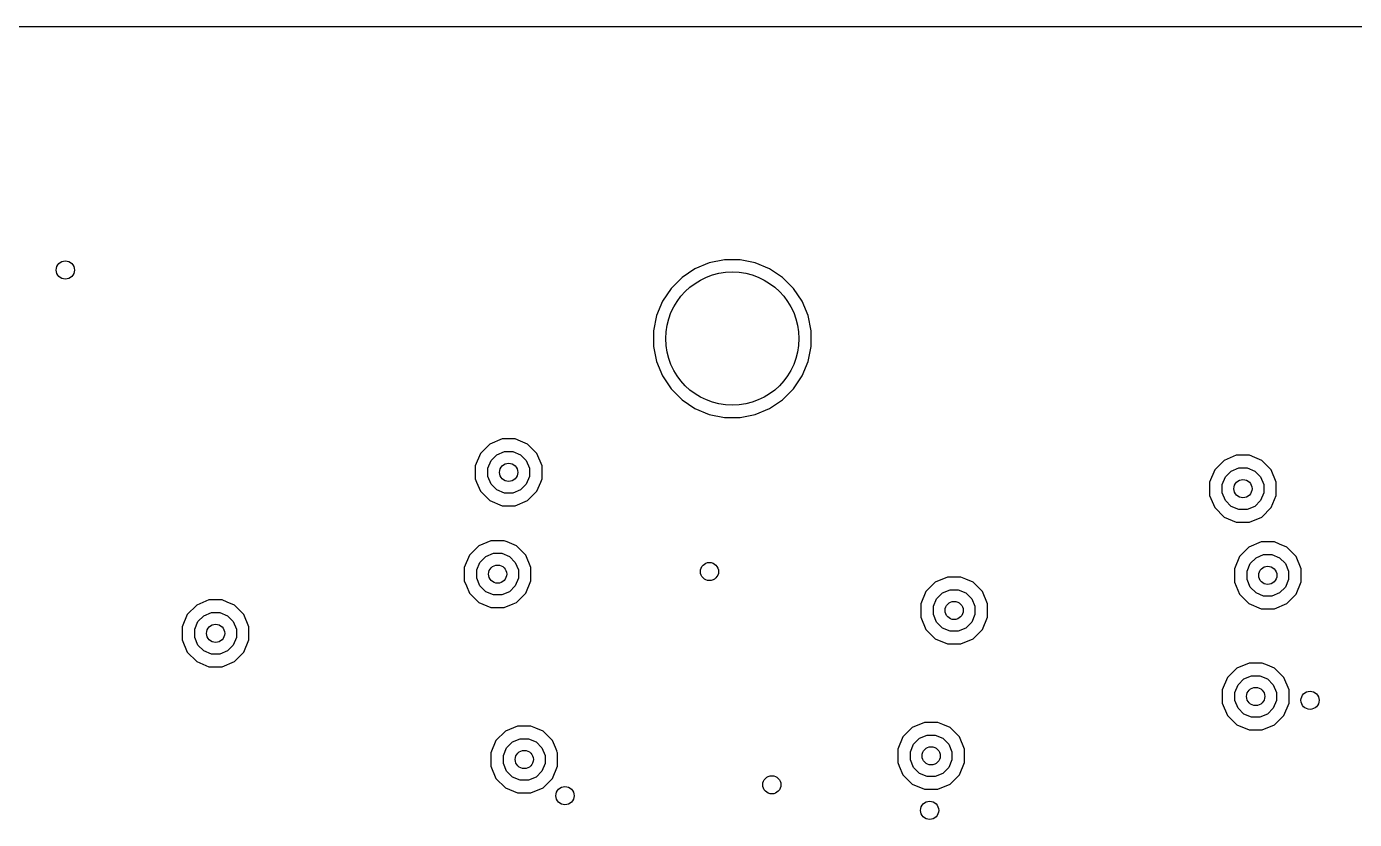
# Model space of a CAD drawing. Extents: x 114.9 to 199.6, y -137.1 to -76.7.
# Drawn here: x 178.52 to 189.49, y -83.19 to -76.65 of the extents above; entities that cross this region are included whole.
import ezdxf

# ---------------------------------------------------------------- set-up
doc = ezdxf.new("R2010")
doc.units = 0
doc.layers.add('BLACK', color=7, linetype='CONTINUOUS')

msp = doc.modelspace()

# ---------------------------------------------------------------- linework, layer by layer
at = {"layer": 'BLACK', "linetype": 'CONTINUOUS'}
for p, q in [((115.67417, -76.6505), (198.78583, -76.6505)), ((184.158257, -78.600498), (184.039874, -78.649534)), ((184.158262, -78.600497), (184.158257, -78.600498)), ((184.283927, -78.5755), (184.158262, -78.600497)), ((184.283931, -78.5755), (184.283927, -78.5755)), ((184.412069, -78.5755), (184.283931, -78.5755)), ((184.412072, -78.5755), (184.412069, -78.5755)), ((184.537737, -78.600497), (184.412072, -78.5755)), ((184.537742, -78.600498), (184.537737, -78.600497)), ((184.537744, -78.600499), (184.537742, -78.600498)), ((184.656127, -78.649535), (184.537744, -78.600499)), ((183.933331, -78.720723), (183.842723, -78.811331)), ((184.039874, -78.649534), (183.933331, -78.720723)), ((184.762669, -78.720724), (184.656127, -78.649535)), ((184.853276, -78.811331), (184.762669, -78.720724)), ((183.842723, -78.811331), (183.771534, -78.917874)), ((184.924465, -78.917873), (184.853276, -78.811331)), ((183.771534, -78.917874), (183.722498, -79.036257)), ((184.973501, -79.036256), (184.924465, -78.917873)), ((183.722497, -79.036262), (183.6975, -79.161927)), ((183.722498, -79.036257), (183.722497, -79.036262)), ((184.9985, -79.161931), (184.973501, -79.036256)), ((183.6975, -79.161927), (183.6975, -79.290072)), ((184.9985, -79.290069), (184.9985, -79.161931)), ((183.6975, -79.290072), (183.722497, -79.415737)), ((184.973501, -79.415744), (184.9985, -79.290069)), ((183.722497, -79.415737), (183.722498, -79.415742)), ((183.722498, -79.415742), (183.722499, -79.415744)), ((183.722499, -79.415744), (183.771535, -79.534127)), ((184.924465, -79.534127), (184.973501, -79.415744)), ((183.771535, -79.534127), (183.842724, -79.640669)), ((184.853276, -79.640669), (184.924465, -79.534127)), ((183.842724, -79.640669), (183.933331, -79.731276)), ((184.762669, -79.731276), (184.853276, -79.640669)), ((183.933331, -79.731276), (184.039873, -79.802465)), ((184.039873, -79.802465), (184.158256, -79.851501)), ((184.537744, -79.851501), (184.656127, -79.802465)), ((184.656127, -79.802465), (184.762669, -79.731276)), ((184.158256, -79.851501), (184.283931, -79.8765)), ((184.283931, -79.8765), (184.412069, -79.8765)), ((184.412069, -79.8765), (184.537744, -79.851501)), ((182.34494, -80.096444), (182.267444, -80.17394)), ((182.446198, -80.0545), (182.34494, -80.096444)), ((182.403775, -80.184493), (182.466859, -80.158363)), ((182.4462, -80.0545), (182.446198, -80.0545)), ((182.5558, -80.0545), (182.4462, -80.0545)), ((182.466859, -80.158363), (182.535141, -80.158363)), ((182.535141, -80.158363), (182.598225, -80.184493)), ((182.555801, -80.0545), (182.5558, -80.0545)), ((182.597744, -80.071874), (182.555801, -80.0545)), ((182.657058, -80.096443), (182.597744, -80.071874)), ((182.657059, -80.096444), (182.657058, -80.096443)), ((182.657061, -80.096445), (182.657059, -80.096444)), ((182.734555, -80.173939), (182.657061, -80.096445)), ((182.267444, -80.17394), (182.2255, -80.275198)), ((182.329363, -80.295859), (182.355493, -80.232775)), ((182.355493, -80.232775), (182.403775, -80.184493)), ((182.598225, -80.184493), (182.646507, -80.232775)), ((182.646507, -80.232775), (182.672637, -80.295859)), ((182.734555, -80.17394), (182.734555, -80.173939)), ((182.734557, -80.173942), (182.734555, -80.17394)), ((182.7765, -80.2752), (182.734557, -80.173942)), ((188.40894, -80.231444), (188.331444, -80.30894)), ((188.510198, -80.1895), (188.40894, -80.231444)), ((188.5102, -80.1895), (188.510198, -80.1895)), ((188.6198, -80.1895), (188.5102, -80.1895)), ((188.619801, -80.1895), (188.6198, -80.1895)), ((188.661744, -80.206874), (188.619801, -80.1895)), ((188.721058, -80.231443), (188.661744, -80.206874)), ((188.721059, -80.231444), (188.721058, -80.231443)), ((188.721061, -80.231445), (188.721059, -80.231444)), ((188.798555, -80.308939), (188.721061, -80.231445)), ((182.2255, -80.275198), (182.2255, -80.384801)), ((182.329363, -80.364141), (182.329363, -80.295859)), ((182.355493, -80.427225), (182.329363, -80.364141)), ((182.672637, -80.364141), (182.646507, -80.427225)), ((182.672637, -80.295859), (182.672637, -80.364141)), ((182.7765, -80.3848), (182.7765, -80.2752)), ((188.331444, -80.30894), (188.2895, -80.410198)), ((188.393363, -80.430859), (188.419493, -80.367775)), ((188.419493, -80.367775), (188.467775, -80.319493)), ((188.467775, -80.319493), (188.530859, -80.293363)), ((188.530859, -80.293363), (188.599141, -80.293363)), ((188.599141, -80.293363), (188.662225, -80.319493)), ((188.662225, -80.319493), (188.710507, -80.367775)), ((188.710507, -80.367775), (188.736637, -80.430859)), ((188.798555, -80.30894), (188.798555, -80.308939)), ((188.798557, -80.308942), (188.798555, -80.30894)), ((188.8405, -80.4102), (188.798557, -80.308942)), ((182.2255, -80.384801), (182.23602, -80.410198)), ((182.23602, -80.410198), (182.267443, -80.486058)), ((182.267443, -80.486058), (182.267444, -80.486059)), ((182.267444, -80.486059), (182.267445, -80.486061)), ((182.267445, -80.486061), (182.344939, -80.563555)), ((182.403775, -80.475507), (182.355493, -80.427225)), ((182.466859, -80.501637), (182.403775, -80.475507)), ((182.598225, -80.475507), (182.535141, -80.501637)), ((182.646507, -80.427225), (182.598225, -80.475507)), ((182.657061, -80.563555), (182.734555, -80.486061)), ((182.734555, -80.48606), (182.734557, -80.486058)), ((182.734555, -80.486061), (182.734555, -80.48606)), ((182.734557, -80.486058), (182.76598, -80.410198)), ((182.76598, -80.410198), (182.7765, -80.3848)), ((188.2895, -80.410198), (188.2895, -80.4102)), ((188.2895, -80.4102), (188.2895, -80.5198)), ((188.393363, -80.499141), (188.393363, -80.430859)), ((188.736637, -80.430859), (188.736637, -80.499141)), ((188.8405, -80.5198), (188.8405, -80.4102)), ((182.344939, -80.563555), (182.34494, -80.563555)), ((182.34494, -80.563555), (182.344942, -80.563557)), ((182.344942, -80.563557), (182.4462, -80.6055)), ((182.535141, -80.501637), (182.466859, -80.501637)), ((182.5558, -80.6055), (182.657058, -80.563557)), ((182.657058, -80.563557), (182.65706, -80.563555)), ((182.65706, -80.563555), (182.657061, -80.563555)), ((188.2895, -80.5198), (188.331443, -80.621058)), ((188.419493, -80.562225), (188.393363, -80.499141)), ((188.467775, -80.610507), (188.419493, -80.562225)), ((188.710507, -80.562225), (188.662225, -80.610507)), ((188.736637, -80.499141), (188.710507, -80.562225)), ((188.798557, -80.621058), (188.8405, -80.5198)), ((182.4462, -80.6055), (182.446202, -80.6055)), ((182.446202, -80.6055), (182.555798, -80.6055)), ((182.555798, -80.6055), (182.5558, -80.6055)), ((188.331443, -80.621058), (188.331444, -80.621059)), ((188.331444, -80.621059), (188.331445, -80.621061)), ((188.331445, -80.621061), (188.408939, -80.698555)), ((188.408939, -80.698555), (188.40894, -80.698555)), ((188.40894, -80.698555), (188.408942, -80.698557)), ((188.408942, -80.698557), (188.5102, -80.7405)), ((188.530859, -80.636637), (188.467775, -80.610507)), ((188.599141, -80.636637), (188.530859, -80.636637)), ((188.662225, -80.610507), (188.599141, -80.636637)), ((188.6198, -80.7405), (188.721058, -80.698557)), ((188.721058, -80.698557), (188.72106, -80.698555)), ((188.72106, -80.698555), (188.721061, -80.698555)), ((188.721061, -80.698555), (188.798555, -80.621061)), ((188.798555, -80.62106), (188.798557, -80.621058)), ((188.798555, -80.621061), (188.798555, -80.62106)), ((188.5102, -80.7405), (188.510202, -80.7405)), ((188.510202, -80.7405), (188.619798, -80.7405)), ((188.619798, -80.7405), (188.6198, -80.7405)), ((182.355198, -80.8945), (182.25394, -80.936444)), ((182.3552, -80.8945), (182.355198, -80.8945)), ((182.4648, -80.8945), (182.3552, -80.8945)), ((182.464801, -80.8945), (182.4648, -80.8945)), ((182.488942, -80.9045), (182.464801, -80.8945)), ((182.566058, -80.936443), (182.488942, -80.9045)), ((188.715198, -80.9045), (188.61394, -80.946444)), ((188.7152, -80.9045), (188.715198, -80.9045)), ((188.8248, -80.9045), (188.7152, -80.9045)), ((188.824801, -80.9045), (188.8248, -80.9045)), ((188.866744, -80.921874), (188.824801, -80.9045)), ((188.926058, -80.946443), (188.866744, -80.921874)), ((182.176444, -81.01394), (182.1345, -81.115198)), ((182.25394, -80.936444), (182.176444, -81.01394)), ((182.264493, -81.072775), (182.312775, -81.024493)), ((182.312775, -81.024493), (182.375859, -80.998363)), ((182.375859, -80.998363), (182.444141, -80.998363)), ((182.444141, -80.998363), (182.507225, -81.024493)), ((182.507225, -81.024493), (182.555507, -81.072775)), ((182.566059, -80.936444), (182.566058, -80.936443)), ((182.566061, -80.936445), (182.566059, -80.936444)), ((182.643555, -81.013939), (182.566061, -80.936445)), ((182.643555, -81.01394), (182.643555, -81.013939)), ((182.643557, -81.013942), (182.643555, -81.01394)), ((182.6855, -81.1152), (182.643557, -81.013942)), ((188.536444, -81.02394), (188.4945, -81.125198)), ((188.61394, -80.946444), (188.536444, -81.02394)), ((188.624493, -81.082775), (188.672775, -81.034493)), ((188.672775, -81.034493), (188.735859, -81.008363)), ((188.735859, -81.008363), (188.804141, -81.008363)), ((188.804141, -81.008363), (188.867225, -81.034493)), ((188.867225, -81.034493), (188.915507, -81.082775)), ((188.926059, -80.946444), (188.926058, -80.946443)), ((188.926061, -80.946445), (188.926059, -80.946444)), ((189.003555, -81.023939), (188.926061, -80.946445)), ((189.003555, -81.02394), (189.003555, -81.023939)), ((189.003557, -81.023942), (189.003555, -81.02394)), ((189.0455, -81.1252), (189.003557, -81.023942)), ((182.1345, -81.115198), (182.1345, -81.224801)), ((182.238363, -81.135859), (182.264493, -81.072775)), ((182.238363, -81.204141), (182.238363, -81.135859)), ((182.555507, -81.072775), (182.581637, -81.135859)), ((182.581637, -81.135859), (182.581637, -81.204141)), ((182.6855, -81.125198), (182.6855, -81.1152)), ((182.6855, -81.2248), (182.6855, -81.125198)), ((188.4945, -81.125198), (188.4945, -81.234801)), ((188.598363, -81.145859), (188.624493, -81.082775)), ((188.915507, -81.082775), (188.941637, -81.145859)), ((189.0455, -81.2348), (189.0455, -81.1252)), ((182.1345, -81.224801), (182.151874, -81.266744)), ((182.264493, -81.267225), (182.238363, -81.204141)), ((182.581637, -81.204141), (182.555507, -81.267225)), ((182.643557, -81.326058), (182.6855, -81.2248)), ((186.02394, -81.236444), (185.946444, -81.31394)), ((186.027909, -81.2348), (186.02394, -81.236444)), ((186.05205, -81.2248), (186.027909, -81.2348)), ((186.125198, -81.1945), (186.05205, -81.2248)), ((186.1252, -81.1945), (186.125198, -81.1945)), ((186.2348, -81.1945), (186.1252, -81.1945)), ((186.234801, -81.1945), (186.2348, -81.1945)), ((186.276744, -81.211874), (186.234801, -81.1945)), ((186.336058, -81.236443), (186.276744, -81.211874)), ((186.336059, -81.236444), (186.336058, -81.236443)), ((186.336061, -81.236445), (186.336059, -81.236444)), ((186.413555, -81.313939), (186.336061, -81.236445)), ((188.4945, -81.234801), (188.495181, -81.236444)), ((188.495181, -81.236444), (188.536443, -81.336058)), ((188.598363, -81.214141), (188.598363, -81.145859)), ((188.624493, -81.277225), (188.598363, -81.214141)), ((188.941637, -81.214141), (188.915507, -81.277225)), ((188.941637, -81.145859), (188.941637, -81.214141)), ((189.003557, -81.336058), (189.0455, -81.2348)), ((182.151874, -81.266744), (182.176443, -81.326058)), ((182.176443, -81.326058), (182.176444, -81.326059)), ((182.176444, -81.326059), (182.176445, -81.326061)), ((182.176445, -81.326061), (182.253939, -81.403555)), ((182.312775, -81.315507), (182.264493, -81.267225)), ((182.375859, -81.341637), (182.312775, -81.315507)), ((182.444141, -81.341637), (182.375859, -81.341637)), ((182.507225, -81.315507), (182.444141, -81.341637)), ((182.555507, -81.267225), (182.507225, -81.315507)), ((182.566061, -81.403555), (182.643555, -81.326061)), ((182.643555, -81.32606), (182.643557, -81.326058)), ((182.643555, -81.326061), (182.643555, -81.32606)), ((185.946444, -81.31394), (185.9045, -81.415198)), ((186.034493, -81.372775), (186.082775, -81.324493)), ((186.082775, -81.324493), (186.145859, -81.298363)), ((186.145859, -81.298363), (186.214141, -81.298363)), ((186.214141, -81.298363), (186.277225, -81.324493)), ((186.277225, -81.324493), (186.325507, -81.372775)), ((186.413555, -81.31394), (186.413555, -81.313939)), ((186.413557, -81.313942), (186.413555, -81.31394)), ((186.4555, -81.4152), (186.413557, -81.313942)), ((188.536443, -81.336058), (188.536444, -81.336059)), ((188.536444, -81.336059), (188.536445, -81.336061)), ((188.536445, -81.336061), (188.613939, -81.413555)), ((188.672775, -81.325507), (188.624493, -81.277225)), ((188.735859, -81.351637), (188.672775, -81.325507)), ((188.804141, -81.351637), (188.735859, -81.351637)), ((188.867225, -81.325507), (188.804141, -81.351637)), ((188.915507, -81.277225), (188.867225, -81.325507)), ((188.926061, -81.413555), (189.003555, -81.336061)), ((189.003555, -81.33606), (189.003557, -81.336058)), ((189.003555, -81.336061), (189.003555, -81.33606)), ((179.92494, -81.425444), (179.847444, -81.50294)), ((180.026198, -81.3835), (179.92494, -81.425444)), ((180.0262, -81.3835), (180.026198, -81.3835)), ((180.1358, -81.3835), (180.0262, -81.3835)), ((180.135801, -81.3835), (180.1358, -81.3835)), ((180.177744, -81.400874), (180.135801, -81.3835)), ((180.237058, -81.425443), (180.177744, -81.400874)), ((180.237059, -81.425444), (180.237058, -81.425443)), ((180.237061, -81.425445), (180.237059, -81.425444)), ((180.314555, -81.502939), (180.237061, -81.425445)), ((182.253939, -81.403555), (182.25394, -81.403555)), ((182.25394, -81.403555), (182.253942, -81.403557)), ((182.253942, -81.403557), (182.3552, -81.4455)), ((182.3552, -81.4455), (182.355202, -81.4455)), ((182.355202, -81.4455), (182.464798, -81.4455)), ((182.464798, -81.4455), (182.4648, -81.4455)), ((182.4648, -81.4455), (182.537955, -81.415198)), ((182.537955, -81.415198), (182.566058, -81.403557)), ((182.566058, -81.403557), (182.56606, -81.403555)), ((182.56606, -81.403555), (182.566061, -81.403555)), ((185.9045, -81.415198), (185.9045, -81.4152)), ((185.9045, -81.4152), (185.9045, -81.5248)), ((186.008363, -81.435859), (186.034493, -81.372775)), ((186.008363, -81.504141), (186.008363, -81.435859)), ((186.325507, -81.372775), (186.351637, -81.435859)), ((186.351637, -81.435859), (186.351637, -81.504141)), ((186.4555, -81.5248), (186.4555, -81.4152)), ((188.613939, -81.413555), (188.61394, -81.413555)), ((188.61394, -81.413555), (188.613942, -81.413557)), ((188.613942, -81.413557), (188.7152, -81.4555)), ((188.7152, -81.4555), (188.715202, -81.4555)), ((188.715202, -81.4555), (188.824798, -81.4555)), ((188.824798, -81.4555), (188.8248, -81.4555)), ((188.8248, -81.4555), (188.926058, -81.413557)), ((188.926058, -81.413557), (188.92606, -81.413555)), ((188.92606, -81.413555), (188.926061, -81.413555)), ((179.847444, -81.50294), (179.8055, -81.604198)), ((179.909363, -81.624859), (179.935493, -81.561775)), ((179.935493, -81.561775), (179.983775, -81.513493)), ((179.983775, -81.513493), (180.046859, -81.487363)), ((180.046859, -81.487363), (180.115141, -81.487363)), ((180.115141, -81.487363), (180.178225, -81.513493)), ((180.178225, -81.513493), (180.226507, -81.561775)), ((180.226507, -81.561775), (180.252637, -81.624859)), ((180.314555, -81.50294), (180.314555, -81.502939)), ((180.314557, -81.502942), (180.314555, -81.50294)), ((180.3565, -81.6042), (180.314557, -81.502942)), ((185.9045, -81.5248), (185.946443, -81.626058)), ((186.034493, -81.567225), (186.008363, -81.504141)), ((186.082775, -81.615507), (186.034493, -81.567225)), ((186.325507, -81.567225), (186.277225, -81.615507)), ((186.351637, -81.504141), (186.325507, -81.567225)), ((186.413557, -81.626058), (186.4555, -81.5248)), ((179.8055, -81.604198), (179.8055, -81.6042)), ((179.8055, -81.6042), (179.8055, -81.7138)), ((179.909363, -81.693141), (179.909363, -81.624859)), ((179.935493, -81.756225), (179.909363, -81.693141)), ((180.252637, -81.693141), (180.226507, -81.756225)), ((180.252637, -81.624859), (180.252637, -81.693141)), ((180.3565, -81.7138), (180.3565, -81.6042)), ((185.946443, -81.626058), (185.946444, -81.626059)), ((185.946444, -81.626059), (185.946445, -81.626061)), ((185.946445, -81.626061), (186.023939, -81.703555)), ((186.145859, -81.641637), (186.082775, -81.615507)), ((186.214141, -81.641637), (186.145859, -81.641637)), ((186.277225, -81.615507), (186.214141, -81.641637)), ((186.336061, -81.703555), (186.413555, -81.626061)), ((186.413555, -81.62606), (186.413557, -81.626058)), ((186.413555, -81.626061), (186.413555, -81.62606)), ((179.8055, -81.7138), (179.847443, -81.815058)), ((179.983775, -81.804507), (179.935493, -81.756225)), ((180.226507, -81.756225), (180.178225, -81.804507)), ((180.314557, -81.815058), (180.3565, -81.7138)), ((186.023939, -81.703555), (186.02394, -81.703555)), ((186.02394, -81.703555), (186.023942, -81.703557)), ((186.023942, -81.703557), (186.1252, -81.7455)), ((186.1252, -81.7455), (186.125202, -81.7455)), ((186.125202, -81.7455), (186.234798, -81.7455)), ((186.234798, -81.7455), (186.2348, -81.7455)), ((186.2348, -81.7455), (186.336058, -81.703557)), ((186.336058, -81.703557), (186.33606, -81.703555)), ((186.33606, -81.703555), (186.336061, -81.703555)), ((179.847443, -81.815058), (179.847444, -81.815059)), ((179.847444, -81.815059), (179.847445, -81.815061)), ((179.847445, -81.815061), (179.924939, -81.892555)), ((179.924939, -81.892555), (179.92494, -81.892555)), ((179.92494, -81.892555), (179.924942, -81.892557)), ((179.924942, -81.892557), (180.0262, -81.9345)), ((180.046859, -81.830637), (179.983775, -81.804507)), ((180.115141, -81.830637), (180.046859, -81.830637)), ((180.178225, -81.804507), (180.115141, -81.830637)), ((180.1358, -81.9345), (180.237058, -81.892557)), ((180.237058, -81.892557), (180.23706, -81.892555)), ((180.23706, -81.892555), (180.237061, -81.892555)), ((180.237061, -81.892555), (180.314555, -81.815061)), ((180.314555, -81.81506), (180.314557, -81.815058)), ((180.314555, -81.815061), (180.314555, -81.81506)), ((188.615198, -81.9045), (188.51394, -81.946444)), ((188.6152, -81.9045), (188.615198, -81.9045)), ((188.7248, -81.9045), (188.6152, -81.9045)), ((188.724801, -81.9045), (188.7248, -81.9045)), ((188.766744, -81.921874), (188.724801, -81.9045)), ((180.0262, -81.9345), (180.026202, -81.9345)), ((180.026202, -81.9345), (180.135798, -81.9345)), ((180.135798, -81.9345), (180.1358, -81.9345)), ((188.51394, -81.946444), (188.436444, -82.02394)), ((188.572775, -82.034493), (188.635859, -82.008363)), ((188.635859, -82.008363), (188.704141, -82.008363)), ((188.704141, -82.008363), (188.767225, -82.034493)), ((188.826058, -81.946443), (188.766744, -81.921874)), ((188.826059, -81.946444), (188.826058, -81.946443)), ((188.826061, -81.946445), (188.826059, -81.946444)), ((188.903555, -82.023939), (188.826061, -81.946445)), ((188.436444, -82.02394), (188.3945, -82.125198)), ((188.3945, -82.125198), (188.3945, -82.1252)), ((188.3945, -82.1252), (188.3945, -82.2348)), ((188.498363, -82.145859), (188.524493, -82.082775)), ((188.524493, -82.082775), (188.572775, -82.034493)), ((188.767225, -82.034493), (188.815507, -82.082775)), ((188.815507, -82.082775), (188.841637, -82.145859)), ((188.903555, -82.02394), (188.903555, -82.023939)), ((188.903557, -82.023942), (188.903555, -82.02394)), ((188.9455, -82.1252), (188.903557, -82.023942)), ((188.9455, -82.2348), (188.9455, -82.1252)), ((188.3945, -82.2348), (188.436443, -82.336058)), ((188.498363, -82.214141), (188.498363, -82.145859)), ((188.524493, -82.277225), (188.498363, -82.214141)), ((188.841637, -82.214141), (188.815507, -82.277225)), ((188.841637, -82.145859), (188.841637, -82.214141)), ((188.903557, -82.336058), (188.9455, -82.2348)), ((188.436443, -82.336058), (188.436444, -82.336059)), ((188.436444, -82.336059), (188.436445, -82.336061)), ((188.436445, -82.336061), (188.513939, -82.413555)), ((188.572775, -82.325507), (188.524493, -82.277225)), ((188.635859, -82.351637), (188.572775, -82.325507)), ((188.767225, -82.325507), (188.704141, -82.351637)), ((188.815507, -82.277225), (188.767225, -82.325507)), ((188.826061, -82.413555), (188.903555, -82.336061)), ((188.903555, -82.33606), (188.903557, -82.336058)), ((188.903555, -82.336061), (188.903555, -82.33606)), ((182.575198, -82.4245), (182.47394, -82.466444)), ((182.5752, -82.4245), (182.575198, -82.4245)), ((182.6848, -82.4245), (182.5752, -82.4245)), ((182.684801, -82.4245), (182.6848, -82.4245)), ((182.726744, -82.441874), (182.684801, -82.4245)), ((182.786058, -82.466443), (182.726744, -82.441874)), ((185.83394, -82.436444), (185.756444, -82.51394)), ((185.935198, -82.3945), (185.83394, -82.436444)), ((185.9352, -82.3945), (185.935198, -82.3945)), ((186.0448, -82.3945), (185.9352, -82.3945)), ((186.044801, -82.3945), (186.0448, -82.3945)), ((186.086744, -82.411874), (186.044801, -82.3945)), ((186.146058, -82.436443), (186.086744, -82.411874)), ((186.146059, -82.436444), (186.146058, -82.436443)), ((186.146061, -82.436445), (186.146059, -82.436444)), ((186.223555, -82.513939), (186.146061, -82.436445)), ((188.513939, -82.413555), (188.51394, -82.413555)), ((188.51394, -82.413555), (188.513942, -82.413557)), ((188.513942, -82.413557), (188.6152, -82.4555)), ((188.6152, -82.4555), (188.615202, -82.4555)), ((188.615202, -82.4555), (188.724798, -82.4555)), ((188.704141, -82.351637), (188.635859, -82.351637)), ((188.724798, -82.4555), (188.7248, -82.4555)), ((188.7248, -82.4555), (188.826058, -82.413557)), ((188.826058, -82.413557), (188.82606, -82.413555)), ((188.82606, -82.413555), (188.826061, -82.413555)), ((182.396444, -82.54394), (182.3545, -82.645198)), ((182.47394, -82.466444), (182.396444, -82.54394)), ((182.484493, -82.602775), (182.532775, -82.554493)), ((182.532775, -82.554493), (182.595859, -82.528363)), ((182.595859, -82.528363), (182.664141, -82.528363)), ((182.664141, -82.528363), (182.727225, -82.554493)), ((182.727225, -82.554493), (182.775507, -82.602775)), ((182.786059, -82.466444), (182.786058, -82.466443)), ((182.786061, -82.466445), (182.786059, -82.466444)), ((182.863555, -82.543939), (182.786061, -82.466445)), ((182.863555, -82.54394), (182.863555, -82.543939)), ((182.863557, -82.543942), (182.863555, -82.54394)), ((182.88726, -82.601165), (182.863557, -82.543942)), ((185.756444, -82.51394), (185.7145, -82.615198)), ((185.844493, -82.572775), (185.892775, -82.524493)), ((185.892775, -82.524493), (185.955859, -82.498363)), ((185.955859, -82.498363), (186.024141, -82.498363)), ((186.024141, -82.498363), (186.087225, -82.524493)), ((186.087225, -82.524493), (186.135507, -82.572775)), ((186.223555, -82.51394), (186.223555, -82.513939)), ((186.223557, -82.513942), (186.223555, -82.51394)), ((186.2655, -82.6152), (186.223557, -82.513942)), ((182.3545, -82.645198), (182.3545, -82.6452)), ((182.3545, -82.6452), (182.3545, -82.7548)), ((182.458363, -82.665859), (182.484493, -82.602775)), ((182.458363, -82.734141), (182.458363, -82.665859)), ((182.775507, -82.602775), (182.801637, -82.665859)), ((182.801637, -82.665859), (182.801637, -82.734141)), ((182.893073, -82.615198), (182.88726, -82.601165)), ((182.898842, -82.629125), (182.893073, -82.615198)), ((182.903003, -82.639172), (182.898842, -82.629125)), ((182.9055, -82.6452), (182.903003, -82.639172)), ((182.9055, -82.7548), (182.9055, -82.6452)), ((185.7145, -82.615198), (185.7145, -82.724801)), ((185.818363, -82.635859), (185.844493, -82.572775)), ((185.818363, -82.704141), (185.818363, -82.635859)), ((186.135507, -82.572775), (186.161637, -82.635859)), ((186.161637, -82.635859), (186.161637, -82.704141)), ((186.2655, -82.7248), (186.2655, -82.6152)), ((182.3545, -82.7548), (182.396443, -82.856058)), ((182.484493, -82.797225), (182.458363, -82.734141)), ((182.801637, -82.734141), (182.775507, -82.797225)), ((182.863557, -82.856058), (182.9055, -82.7548)), ((185.7145, -82.724801), (185.726927, -82.754801)), ((185.726927, -82.754801), (185.756443, -82.826058)), ((185.844493, -82.767225), (185.818363, -82.704141)), ((185.892775, -82.815507), (185.844493, -82.767225)), ((186.135507, -82.767225), (186.087225, -82.815507)), ((186.161637, -82.704141), (186.135507, -82.767225)), ((186.223557, -82.826058), (186.2655, -82.7248)), ((182.396443, -82.856058), (182.396444, -82.856059)), ((182.396444, -82.856059), (182.396445, -82.856061)), ((182.396445, -82.856061), (182.473939, -82.933555)), ((182.532775, -82.845507), (182.484493, -82.797225)), ((182.595859, -82.871637), (182.532775, -82.845507)), ((182.664141, -82.871637), (182.595859, -82.871637)), ((182.727225, -82.845507), (182.664141, -82.871637)), ((182.775507, -82.797225), (182.727225, -82.845507)), ((182.786061, -82.933555), (182.863555, -82.856061)), ((182.863555, -82.85606), (182.863557, -82.856058)), ((182.863555, -82.856061), (182.863555, -82.85606)), ((185.756443, -82.826058), (185.756444, -82.826059)), ((185.756444, -82.826059), (185.756445, -82.826061)), ((185.756445, -82.826061), (185.833939, -82.903555)), ((185.955859, -82.841637), (185.892775, -82.815507)), ((186.024141, -82.841637), (185.955859, -82.841637)), ((186.087225, -82.815507), (186.024141, -82.841637)), ((186.146061, -82.903555), (186.223555, -82.826061)), ((186.223555, -82.82606), (186.223557, -82.826058)), ((186.223555, -82.826061), (186.223555, -82.82606)), ((182.473939, -82.933555), (182.47394, -82.933555)), ((182.47394, -82.933555), (182.473942, -82.933557)), ((182.473942, -82.933557), (182.5752, -82.9755)), ((182.5752, -82.9755), (182.575202, -82.9755)), ((182.575202, -82.9755), (182.684798, -82.9755)), ((182.684798, -82.9755), (182.6848, -82.9755)), ((182.6848, -82.9755), (182.786058, -82.933557)), ((182.786058, -82.933557), (182.78606, -82.933555)), ((182.78606, -82.933555), (182.786061, -82.933555)), ((185.833939, -82.903555), (185.83394, -82.903555)), ((185.83394, -82.903555), (185.833942, -82.903557)), ((185.833942, -82.903557), (185.9352, -82.9455)), ((185.9352, -82.9455), (185.935202, -82.9455)), ((185.935202, -82.9455), (186.044798, -82.9455)), ((186.044798, -82.9455), (186.0448, -82.9455)), ((186.0448, -82.9455), (186.146058, -82.903557)), ((186.146058, -82.903557), (186.14606, -82.903555)), ((186.14606, -82.903555), (186.146061, -82.903555))]:
    msp.add_line(p, q, dxfattribs=at)
at = {"layer": 'BLACK'}
for centre, radius in [((178.84, -78.66), 0.075), ((184.348, -79.226), 0.55), ((184.348, -79.226), 0.549999), ((182.501, -80.33), 0.075), ((188.565, -80.465), 0.075), ((182.41, -81.17), 0.075), ((184.159436, -81.148803), 0.075), ((188.77, -81.18), 0.075), ((186.18, -81.47), 0.075), ((180.081, -81.659), 0.075), ((188.67, -82.18), 0.075), ((189.118911, -82.211319), 0.075), ((182.63, -82.7), 0.075), ((185.99, -82.67), 0.075), ((184.674584, -82.908892), 0.075), ((182.966336, -82.998966), 0.075), ((185.977505, -83.119829), 0.075)]:
    msp.add_circle(centre, radius, dxfattribs=at)
at = {"layer": 'WHITE'}
for centre in [(178.84, -78.66), (182.501, -80.33), (188.565, -80.465), (182.41, -81.17), (184.159436, -81.148803), (188.77, -81.18), (186.18, -81.47), (180.081, -81.659), (188.67, -82.18), (189.118911, -82.211319), (182.63, -82.7), (185.99, -82.67), (184.674584, -82.908892), (182.966336, -82.998966), (185.977505, -83.119829)]:
    msp.add_circle(centre, 0.075, dxfattribs=at)

doc.saveas('drawing.dxf')
